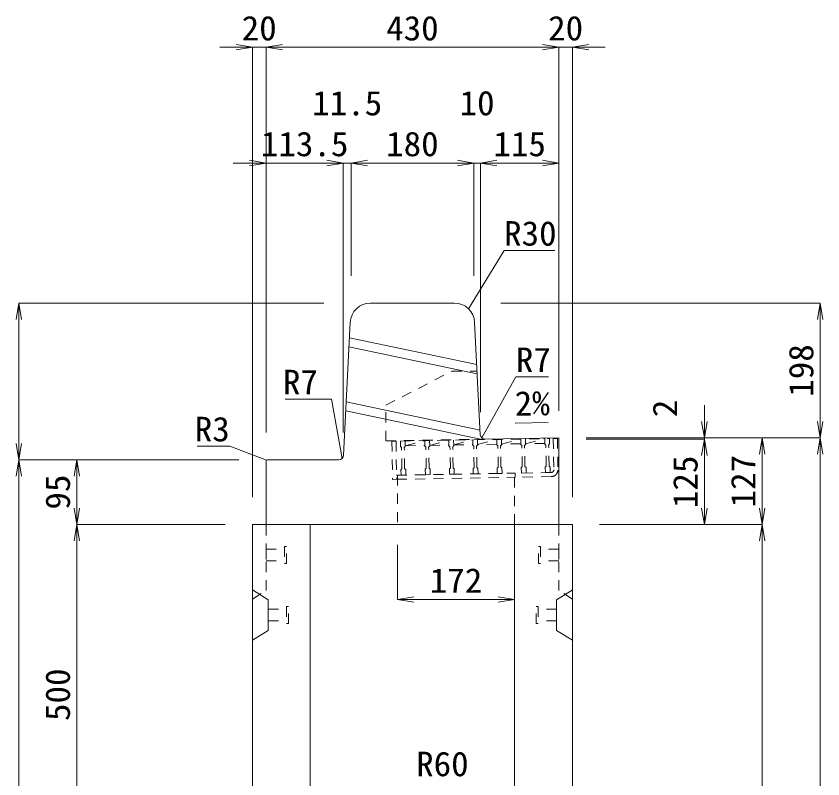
# Model space of a CAD drawing. Units: millimetres at full size. Extents: x -22536 to 51867, y -19720 to 38340.
# Drawn here: x 12318 to 13503, y 26547 to 27666 of the extents above; entities that cross this region are included whole.
import ezdxf
from ezdxf.enums import TextEntityAlignment as Align

# ---------------------------------------------------------------- set-up
doc = ezdxf.new("R2010")
doc.units = ezdxf.units.MM
doc.header["$LTSCALE"] = 20
doc.linetypes.add('USER2', pattern=[1.35, 0.75, -0.6])
doc.linetypes.add('USER3', pattern=[1.35, 0.75, -0.6])
for name, color, linetype, lineweight in [('インサート', 3, 'USER2', 9), ('グレーチング', 7, 'USER2', 5), ('寸法線', 7, 'Continuous', 13), ('引出線', 4, 'Continuous', 13), ('本体', 2, 'Continuous', 13)]:
    doc.layers.add(name, color=color, linetype=linetype, lineweight=lineweight)
doc.styles.add('ＭＳ 明朝', font='')
doc.styles.get('ＭＳ 明朝').set_extended_font_data('MS Mincho')

# ---------------------------------------------------------------- blocks, each defined once
blk = doc.blocks.new('open_arrow')
at = {"color": 0, "linetype": 'Continuous', "lineweight": -2}
blk.add_lwpolyline([(7.5, 1.25), (0, 0), (7.5, -1.25)], dxfattribs=at)

msp = doc.modelspace()

# ---------------------------------------------------------------- linework, layer by layer
at = {"layer": 'インサート'}
for p, q in [((12685, 26883.5), (12712, 26883.5)), ((12685, 26883.5), (12685, 26866.5)), ((12715, 26887.5), (12712, 26887.5)), ((12712, 26887.5), (12712, 26862.5)), ((12715, 26862.5), (12715, 26887.5)), ((13085, 26887.5), (13088, 26887.5)), ((13085, 26862.5), (13085, 26887.5)), ((13088, 26887.5), (13088, 26862.5)), ((13115, 26883.5), (13088, 26883.5)), ((13115, 26883.5), (13115, 26866.5)), ((12685, 26866.5), (12712, 26866.5)), ((12712, 26862.5), (12715, 26862.5)), ((13088, 26862.5), (13085, 26862.5)), ((13115, 26866.5), (13088, 26866.5)), ((12718.2, 26799.5), (12715.2, 26799.5)), ((12715.2, 26799.5), (12715.2, 26774.5)), ((12718.2, 26774.5), (12718.2, 26799.5)), ((13081.8, 26799.5), (13084.8, 26799.5)), ((13081.8, 26774.5), (13081.8, 26799.5)), ((13084.8, 26799.5), (13084.8, 26774.5)), ((12688.2, 26795.5), (12715.2, 26795.5)), ((12688.2, 26795.5), (12688.2, 26778.5)), ((13111.8, 26795.5), (13084.8, 26795.5)), ((13111.8, 26795.5), (13111.8, 26778.5)), ((12688.2, 26778.5), (12715.2, 26778.5)), ((13111.8, 26778.5), (13084.8, 26778.5)), ((12715.2, 26774.5), (12718.2, 26774.5)), ((13084.8, 26774.5), (13081.8, 26774.5))]:
    msp.add_line(p, q, dxfattribs=at)
at = {"layer": 'グレーチング'}
for p, q in [((12875.93, 27042.22), (12869.93, 27042.11)), ((12869.93, 27042.11), (12870.9, 26986.12)), ((12875.93, 27042.22), (12876.9, 26986.23)), ((12882.43, 27042.33), (13101.39, 27046.13)), ((12882.43, 27042.33), (12882.56, 27034.33)), ((12889.43, 27042.45), (12889.56, 27034.45)), ((12889.55, 27035.45), (12918.22, 27042.95)), ((12889.55, 27035.45), (12918.34, 27035.95)), ((12918.22, 27042.95), (12918.36, 27034.95)), ((12925.22, 27043.07), (12925.36, 27035.07)), ((12925.34, 27036.07), (12953.52, 27043.56)), ((12925.34, 27036.07), (12953.64, 27036.57)), ((12953.52, 27043.56), (12953.65, 27035.57)), ((12955.18, 27034.09), (12953.65, 27035.57)), ((12959.18, 27034.16), (12960.65, 27035.69)), ((12960.51, 27043.69), (12960.65, 27035.69)), ((12960.64, 27036.69), (12988.81, 27044.18)), ((12960.64, 27036.69), (12988.93, 27037.18)), ((12988.51, 27044.17), (12988.65, 27036.17)), ((12990.18, 27034.7), (12988.65, 27036.17)), ((12994.17, 27034.77), (12995.65, 27036.3)), ((12995.51, 27044.29), (12995.65, 27036.3)), ((12995.63, 27037.3), (13023.8, 27044.79)), ((13023.93, 27037.79), (12995.63, 27037.3)), ((13023.8, 27044.79), (13023.94, 27036.79)), ((13025.47, 27035.31), (13023.94, 27036.79)), ((13029.47, 27035.38), (13030.94, 27036.91)), ((13030.01, 27004.39), (13029.47, 27035.38)), ((13030.8, 27044.91), (13030.94, 27036.91)), ((13030.93, 27037.91), (13059.1, 27045.4)), ((13059.22, 27038.4), (13030.93, 27037.91)), ((13059.1, 27045.4), (13059.24, 27037.4)), ((13060.76, 27035.93), (13059.24, 27037.4)), ((13061.3, 27004.93), (13060.76, 27035.93)), ((13064.76, 27036), (13066.24, 27037.52)), ((13065.3, 27005), (13064.76, 27036)), ((13066.1, 27045.52), (13066.24, 27037.52)), ((13066.22, 27038.52), (13094.39, 27046.01)), ((13094.52, 27039.01), (13066.22, 27038.52)), ((13094.39, 27046.01), (13094.53, 27038.01)), ((13096.06, 27036.54), (13094.53, 27038.01)), ((13096.6, 27005.54), (13096.06, 27036.54)), ((13100.06, 27036.61), (13101.53, 27038.14)), ((13100.6, 27005.61), (13100.06, 27036.61)), ((13101.39, 27046.13), (13101.53, 27038.14)), ((13106.89, 27046.23), (13112.89, 27046.33)), ((13106.89, 27046.23), (13107.69, 27000.24)), ((13112.89, 27046.33), (13113.69, 27000.34)), ((13112.89, 27046.33), (13113.69, 27000.34)), ((12884.09, 27032.86), (12882.56, 27034.33)), ((12884.63, 27001.86), (12884.09, 27032.86)), ((12888.09, 27032.93), (12889.56, 27034.45)), ((12888.63, 27001.93), (12888.09, 27032.93)), ((12919.89, 27033.48), (12918.36, 27034.95)), ((12920.42, 27002.48), (12919.89, 27033.48)), ((12923.88, 27033.55), (12925.36, 27035.07)), ((12924.42, 27002.55), (12923.88, 27033.55)), ((12955.72, 27003.1), (12955.18, 27034.09)), ((12959.72, 27003.17), (12959.18, 27034.16)), ((12990.71, 27003.7), (12990.18, 27034.7)), ((12994.71, 27003.77), (12994.17, 27034.77)), ((13026.01, 27004.32), (13025.47, 27035.31)), ((12884.63, 27001.86), (12883.16, 27000.34)), ((12883.16, 27000.34), (12883.29, 26992.34)), ((12888.63, 27001.93), (12890.15, 27000.46)), ((12890.15, 27000.46), (12890.29, 26992.46)), ((12920.42, 27002.48), (12918.95, 27000.96)), ((12918.95, 27000.96), (12919.09, 26992.96)), ((12924.42, 27002.55), (12925.95, 27001.08)), ((12925.95, 27001.08), (12926.09, 26993.08)), ((12955.72, 27003.1), (12954.25, 27001.57)), ((12954.25, 27001.57), (12954.38, 26993.57)), ((12959.72, 27003.17), (12961.24, 27001.69)), ((12961.24, 27001.69), (12961.38, 26993.69)), ((12990.71, 27003.7), (12989.24, 27002.18)), ((12989.24, 27002.18), (12989.38, 26994.18)), ((12994.71, 27003.77), (12996.24, 27002.3)), ((12996.24, 27002.3), (12996.38, 26994.3)), ((13026.01, 27004.32), (13024.53, 27002.79)), ((13024.53, 27002.79), (13024.67, 26994.79)), ((13030.01, 27004.39), (13031.53, 27002.91)), ((13031.53, 27002.91), (13031.67, 26994.91)), ((13061.3, 27004.93), (13059.83, 27003.41)), ((13059.83, 27003.41), (13059.97, 26995.41)), ((13065.3, 27005), (13066.83, 27003.53)), ((13066.83, 27003.53), (13066.97, 26995.53)), ((13096.6, 27005.54), (13095.12, 27004.02)), ((13095.12, 27004.02), (13095.26, 26996.02)), ((13100.6, 27005.61), (13102.12, 27004.14)), ((13102.12, 27004.14), (13102.26, 26996.14)), ((12876.8, 26992.22), (13050.77, 26995.25)), ((12876.9, 26986.22), (13050.87, 26989.25)), ((12883.29, 26992.34), (12890.29, 26992.46)), ((12919.09, 26992.96), (12926.09, 26993.08)), ((12954.38, 26993.57), (12961.38, 26993.69)), ((12996.38, 26994.3), (12989.38, 26994.18)), ((13031.67, 26994.91), (13024.67, 26994.79)), ((13103.76, 26996.17), (13050.77, 26995.25)), ((13050.77, 26995.25), (13050.87, 26989.25)), ((13103.87, 26990.17), (13050.87, 26989.25)), ((13066.97, 26995.53), (13059.97, 26995.41)), ((13102.26, 26996.14), (13095.26, 26996.02)), ((12876.9, 26986.23), (12870.9, 26986.12))]:
    msp.add_line(p, q, dxfattribs=at)
for radius, start, end in [(4, 270.99562, 0.99536), (10, 270.99553, 0.99532)]:
    msp.add_arc((13103.69, 27000.17), radius, start, end, dxfattribs=at)
at = {"layer": '寸法線'}
for p, q in [((12733, 27620.58), (12617, 27620.58)), ((12665, 26960), (12665, 27620.58)), ((12685, 27620.58), (13115, 27620.58)), ((12685, 27137), (12685, 27620.58)), ((12685, 27055), (12685, 27620.58)), ((13067, 27620.58), (13183, 27620.58)), ((13115, 27087), (13115, 27620.58)), ((13115, 27087), (13115, 27620.58)), ((13135, 26960), (13135, 27620.58)), ((12637, 27450.58), (12798.5, 27450.58)), ((12685, 27055), (12685, 27450.58)), ((12750.5, 27450.58), (12858, 27450.58)), ((12798.5, 27055), (12798.5, 27450.58)), ((12798.5, 27055), (12798.5, 27450.58)), ((12810, 27285), (12810, 27450.58)), ((12810, 27450.58), (12990, 27450.58)), ((12810, 27285), (12810, 27450.58)), ((12942, 27450.58), (13048, 27450.58)), ((12990, 27285), (12990, 27450.58)), ((12990, 27285), (12990, 27450.58)), ((13000, 27085), (13000, 27450.58)), ((13000, 27450.58), (13115, 27450.58)), ((13000, 27085), (13000, 27450.58)), ((13115, 27087), (13115, 27450.58)), ((12322.06, 27245), (12322.06, 27015)), ((12770, 27245), (12322.06, 27245)), ((13030, 27245), (13498.78, 27245)), ((13498.78, 27245), (13498.78, 27047)), ((13328.78, 27095), (13328.78, 26997)), ((13155, 27047), (13328.78, 27047)), ((13155, 27047), (13413.78, 27047)), ((13155, 27047), (13498.78, 27047)), ((13155, 27047), (13498.78, 27047)), ((13155, 27045), (13328.78, 27045)), ((13155, 27045), (13328.78, 27045)), ((13328.78, 27045), (13328.78, 26920)), ((13413.78, 27047), (13413.78, 26920)), ((13498.78, 27047), (13498.78, 25570)), ((12322.06, 25570), (12322.06, 27015)), ((12645, 27015), (12322.06, 27015)), ((12645, 27015), (12322.06, 27015)), ((12407.06, 27015), (12407.06, 26920)), ((12645, 27015), (12407.06, 27015)), ((12625, 26920), (12407.06, 26920)), ((12407.06, 26920), (12407.06, 26420)), ((12625, 26920), (12407.06, 26920)), ((13175, 26920), (13328.78, 26920)), ((13175, 26920), (13413.78, 26920)), ((13175, 26920), (13413.78, 26920)), ((13413.78, 26920), (13413.78, 25570)), ((12878, 26890), (12878, 26809.77)), ((12878, 26809.77), (13050, 26809.77))]:
    msp.add_line(p, q, dxfattribs=at)
at = {"layer": '引出線'}
for points in [[(12982.14, 27236.74), (13034.6, 27322.07), (13109.27, 27322.07)], [(13001.83, 27046.93), (13051.86, 27136.53), (13099.79, 27136.53)], [(12796.67, 27016.93), (12781.31, 27103.9), (12713.38, 27103.9)], [(13050.86, 27068.59), (13099.57, 27069.56), (13050.83, 27068.59)], [(12685.88, 27014.12), (12631.81, 27034.81), (12584.09, 27034.81)]]:
    msp.add_lwpolyline(points, dxfattribs=at)
at = {"layer": '本体', "lineweight": 20}
for p, q in [((12838.54, 27245), (12961.46, 27245)), ((12798.83, 27021.65), (12808.57, 27216.5)), ((12999.66, 27051.77), (12991.42, 27216.5)), ((13006.77, 27045.12), (13115, 27046.99)), ((13115, 26920), (13115, 27046.99)), ((12685, 27012), (12685, 26920)), ((12791.84, 27015), (12688, 27015)), ((13115, 26920), (12685, 26920))]:
    msp.add_line(p, q, dxfattribs=at)
at = {"layer": '本体', "lineweight": 9}
for p, q in [((12994.52, 27154.65), (12807.45, 27194.05)), ((12995.19, 27141.22), (12806.8, 27180.9)), ((12999.32, 27058.59), (12802.75, 27100)), ((12999.99, 27045.17), (12802.09, 27086.85)), ((12665, 26824), (12688.2, 26809.5)), ((13134.58, 26823.74), (13111.8, 26809.5)), ((12688.2, 26809.5), (12688.2, 26764.5)), ((13111.8, 26809.5), (13111.8, 26764.5)), ((12688.2, 26764.5), (12665, 26750)), ((13111.8, 26764.5), (13135, 26750))]:
    msp.add_line(p, q, dxfattribs=at)
at = {"layer": '本体', "linetype": 'USER3', "lineweight": 9}
for p, q in [((12860.81, 27095), (12957.7, 27145)), ((12957.7, 27145), (12995, 27145)), ((12860.81, 27042.58), (12860.81, 27095)), ((12860.81, 27042.58), (13006.77, 27045.11)), ((12878, 26992.24), (12878, 26920)), ((13050, 26920), (13050, 26995.23))]:
    msp.add_line(p, q, dxfattribs=at)
at = {"layer": '本体'}
for p, q in [((12665, 26920), (12665, 25570)), ((12665, 26920), (12750, 26920)), ((12750, 26920), (12750, 26490.53)), ((13050, 26920), (13135, 26920)), ((13050, 26920), (13050, 26490.53)), ((13135, 26920), (13135, 25570))]:
    msp.add_line(p, q, dxfattribs=at)
at = {"layer": '本体', "linetype": 'USER2', "lineweight": 9}
for p, q in [((12685, 26823), (12685, 26920)), ((13115, 26823), (13115, 26920)), ((12665, 26810.5), (12685, 26823)), ((13135, 26810.5), (13115, 26823))]:
    msp.add_line(p, q, dxfattribs=at)
at = {"layer": '本体', "lineweight": 20}
for centre, radius, start, end in [((12838.54, 27215), 30, 90, 177.13784), ((12961.46, 27215), 30, 2.86268, 90), ((13006.65, 27052.12), 7, 182.86268, 270.99344), ((12688, 27012), 3, 90, 180), ((12791.84, 27022), 7, 270, 357.13784)]:
    msp.add_arc(centre, radius, start, end, dxfattribs=at)

# ---------------------------------------------------------------- block references
at = {"layer": '寸法線', "xscale": 3.2, "yscale": 3.2}
for p, rotation in [((12665, 27620.58), 180), ((13115, 27620.58), 180), ((13115, 27620.58), 180), ((12685, 27450.58), 180), ((12798.5, 27450.58), 180), ((12798.5, 27450.58), 180), ((12990, 27450.58), 180), ((12990, 27450.58), 180), ((13115, 27450.58), 180), ((12322.06, 27245), 270), ((13498.78, 27245), 270), ((13328.78, 27047), 90), ((13498.78, 27047), 90), ((12322.06, 27015), 90), ((13328.78, 27045), 270), ((13328.78, 27045), 270), ((13413.78, 27047), 270), ((13498.78, 27047), 270), ((12322.06, 27015), 270), ((12407.06, 27015), 270), ((12407.06, 26920), 90), ((13328.78, 26920), 90), ((13413.78, 26920), 90), ((12407.06, 26920), 270), ((13413.78, 26920), 270), ((13050, 26809.77), 180)]:
    msp.add_blockref('open_arrow', p, dxfattribs=dict(at, rotation=rotation))
for p in [(12685, 27620.58), (12685, 27620.58), (13135, 27620.58), (12810, 27450.58), (12810, 27450.58), (13000, 27450.58), (13000, 27450.58), (12878, 26809.77)]:
    msp.add_blockref('open_arrow', p, dxfattribs=at)
at = {"layer": '引出線', "xscale": 0.0533, "yscale": 0.0533}
for p, rotation in [((12982.14, 27236.74), 58.4), ((13050.86, 27068.59), 1.1), ((13001.83, 27046.93), 60.8), ((12685.88, 27014.12), 159.1), ((12796.67, 27016.93), 100)]:
    msp.add_blockref('open_arrow', p, dxfattribs=dict(at, rotation=rotation))

# ---------------------------------------------------------------- texts
at = {"layer": '寸法線', "style": 'ＭＳ 明朝', "width": 1.05}
for s, p in [('20', (12675, 27648.58)), ('430', (12900, 27648.58)), ('20', (13125, 27648.58)), ('11.5', (12804.25, 27538.58)), ('10', (12995, 27538.58)), ('113.5', (12741.75, 27478.58)), ('180', (12900, 27478.58)), ('115', (13057.5, 27478.58)), ('172', (12964, 26837.77))]:
    msp.add_text(s, height=36.03, dxfattribs=at).set_placement(p, align=Align.MIDDLE_CENTER)
for s, p in [('198', (13470.78, 27146)), ('2', (13270.78, 27090.34)), ('125', (13300.78, 26982.5)), ('127', (13385.78, 26983.5)), ('95', (12379.06, 26967.5)), ('500', (12379.06, 26670))]:
    msp.add_text(s, height=36.03, rotation=90, dxfattribs=at).set_placement(p, align=Align.MIDDLE_CENTER)
at = {"layer": '引出線', "style": 'ＭＳ 明朝', "width": 1.05}
for s, p in [('R30', (13034.6, 27365.27)), ('R7', (13051.86, 27179.73))]:
    msp.add_text(s, height=36.03, dxfattribs=at).set_placement(p, align=Align.TOP_LEFT)
for s, p in [('R7', (12761.31, 27147.1)), ('R3', (12631.81, 27078.01)), ('R60', (12982.66, 26586.41))]:
    msp.add_text(s, height=36.03, dxfattribs=at).set_placement(p, align=Align.TOP_RIGHT)
msp.add_text('2%', height=36.03, rotation=1.146, dxfattribs=at).set_placement((13049.89, 27115.48), align=Align.TOP_LEFT)

doc.saveas('drawing.dxf')
